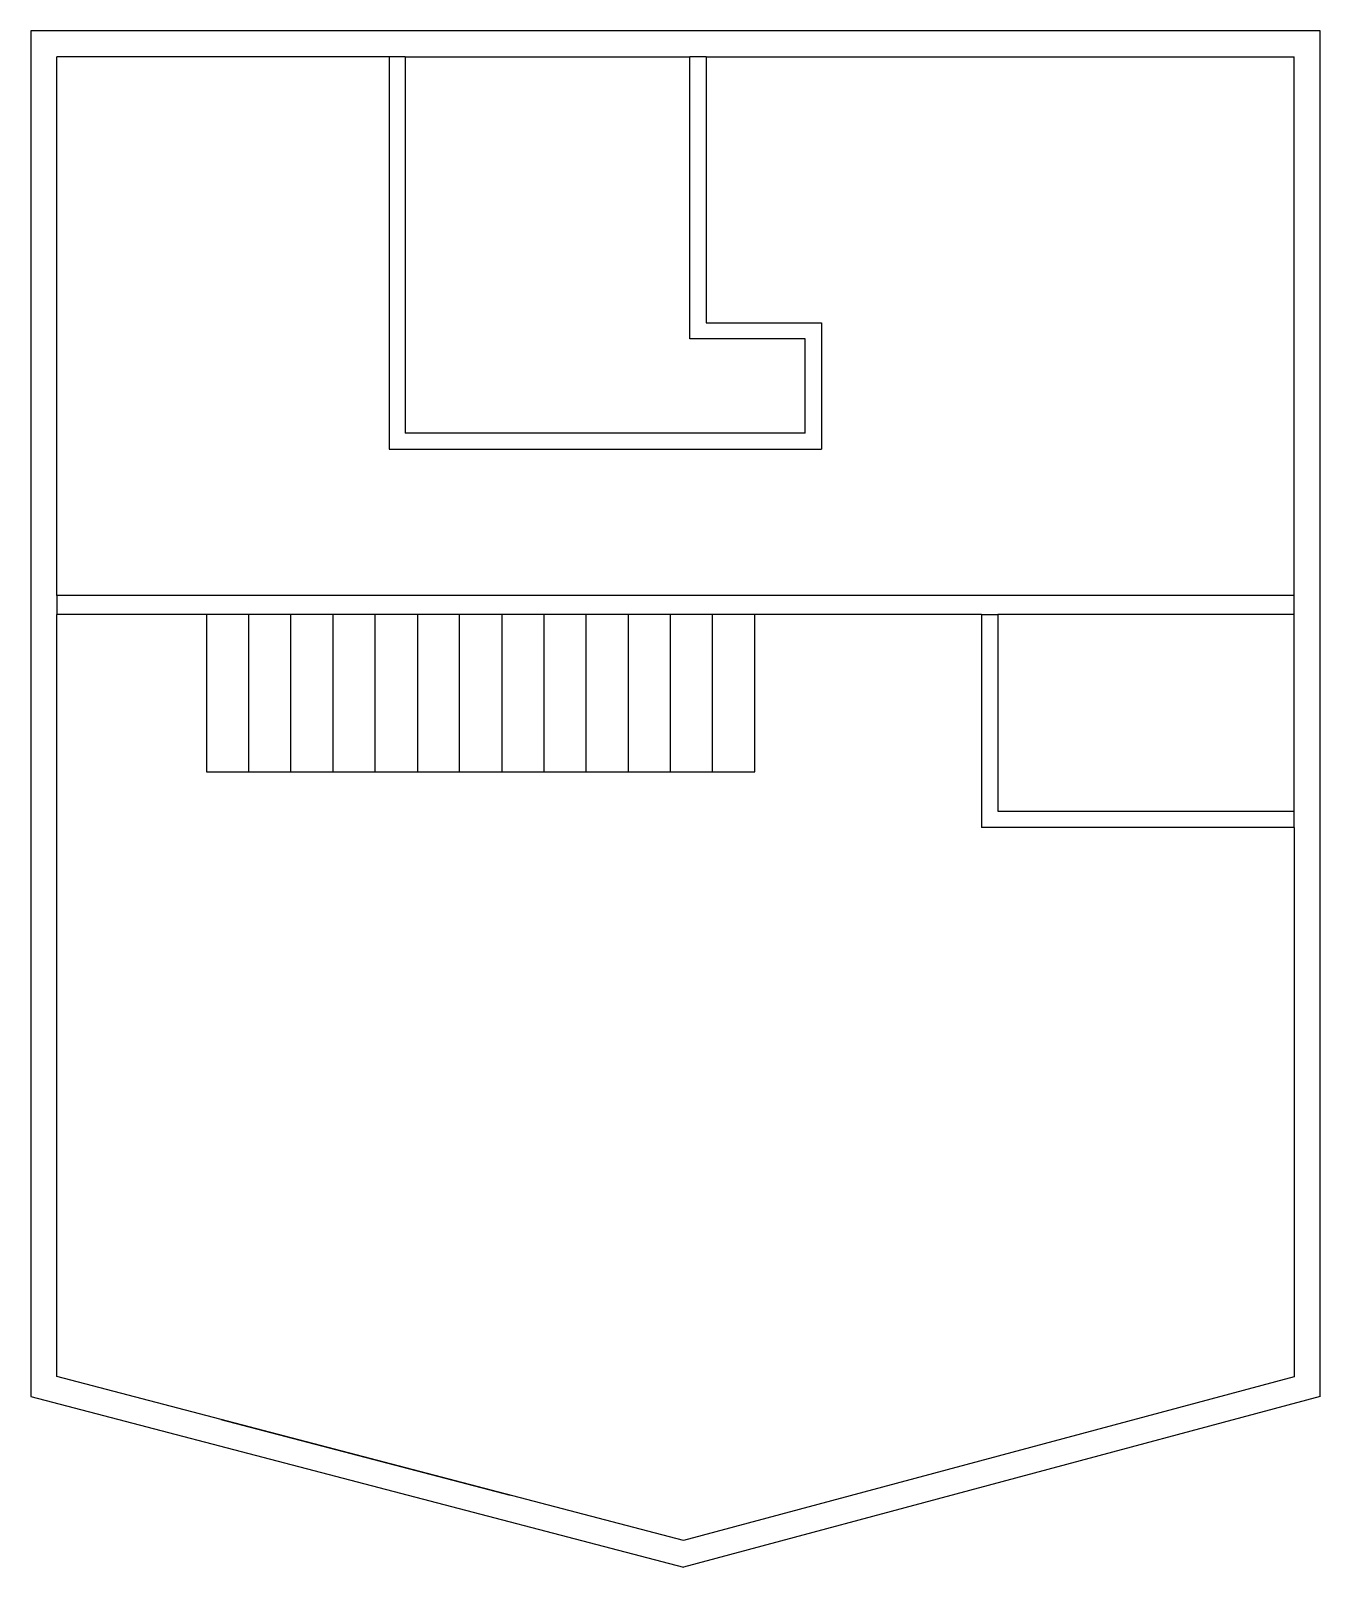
# Model space of a CAD drawing. Extents: x -3.56 to 4.38, y -4.69 to 4.78.
import ezdxf

# ---------------------------------------------------------------- set-up
doc = ezdxf.new("R2010")
doc.units = 0
doc.header["$MEASUREMENT"] = 0
doc.layers.get('0').update_dxf_attribs({"linetype": 'CONTINUOUS'})

msp = doc.modelspace()

# ---------------------------------------------------------------- linework, layer by layer
for p, q in [((-3.565, 4.7795), (-3.565, -3.64)), ((4.3846, 4.7795), (-3.565, 4.7795)), ((4.3846, -3.64), (4.3846, 4.7795)), ((-1.3556, 4.6195), (-3.405, 4.6195)), ((-3.405, 1.2974), (-3.405, 4.6195)), ((-1.3556, 4.6195), (-1.3556, 2.1997)), ((-1.2557, 4.6195), (-1.3556, 4.6195)), ((-1.2557, 4.6195), (-1.2557, 2.2997)), ((-1.2557, 4.6195), (0.499, 4.6195)), ((0.499, 2.8796), (0.499, 4.6195)), ((0.599, 4.6195), (0.499, 4.6195)), ((0.599, 4.6195), (0.599, 2.9796)), ((0.599, 4.6195), (4.2246, 4.6195)), ((4.2246, 1.2974), (4.2246, 4.6195)), ((0.599, 2.9796), (1.3089, 2.9796)), ((1.3089, 2.9796), (1.3089, 2.1997)), ((1.2089, 2.8796), (0.499, 2.8796)), ((1.2089, 2.2997), (1.2089, 2.8796)), ((1.2089, 2.2997), (-1.2557, 2.2997)), ((-1.3556, 2.1997), (1.3089, 2.1997)), ((-3.405, 1.2974), (-3.405, 1.1803)), ((4.2246, 1.2974), (-3.405, 1.2974)), ((4.2246, 1.1803), (4.2246, 1.2974)), ((-2.4813, 1.1803), (-3.405, 1.1803)), ((-3.405, -3.5165), (-3.405, 1.1803)), ((-2.2213, 1.1803), (-2.4813, 1.1803)), ((-2.4813, 1.1803), (-2.4813, 0.2104)), ((-2.2213, 0.2104), (-2.2213, 1.1803)), ((-1.9613, 1.1803), (-2.2213, 1.1803)), ((-1.9613, 0.2104), (-1.9613, 1.1803)), ((-1.7013, 1.1803), (-1.9613, 1.1803)), ((-1.7013, 0.2104), (-1.7013, 1.1803)), ((-1.4413, 1.1803), (-1.7013, 1.1803)), ((-1.4413, 0.2104), (-1.4413, 1.1803)), ((-1.1814, 1.1803), (-1.4413, 1.1803)), ((-0.9214, 1.1803), (-1.1814, 1.1803)), ((-1.1814, 1.1803), (-1.1814, 0.2104)), ((-0.9214, 0.2104), (-0.9214, 1.1803)), ((-0.6614, 1.1803), (-0.9214, 1.1803)), ((-0.4014, 1.1803), (-0.6614, 1.1803)), ((-0.6614, 1.1803), (-0.6614, 0.2104)), ((-0.1414, 1.1803), (-0.4014, 1.1803)), ((-0.4014, 1.1803), (-0.4014, 0.2104)), ((-0.1414, 0.2104), (-0.1414, 1.1803)), ((0.1186, 1.1803), (-0.1414, 1.1803)), ((0.3785, 1.1803), (0.1186, 1.1803)), ((0.1186, 1.1803), (0.1186, 0.2104)), ((0.3785, 0.2104), (0.3785, 1.1803)), ((0.6385, 1.1803), (0.3785, 1.1803)), ((0.6385, 0.2104), (0.6385, 1.1803)), ((0.8985, 1.1803), (0.6385, 1.1803)), ((0.8985, 0.2104), (0.8985, 1.1803)), ((2.2967, 1.1803), (0.8985, 1.1803)), ((2.2967, 1.1803), (2.3967, 1.1803)), ((2.2967, 1.1803), (2.2967, -0.1325)), ((4.2246, 1.1803), (2.3967, 1.1803)), ((2.3967, 1.1803), (2.3967, -0.0325)), ((4.2246, -0.0325), (4.2246, 1.1803)), ((4.2246, 0.0598), (4.2246, 0.9597)), ((-2.4813, 0.2104), (-2.2213, 0.2104)), ((-2.2213, 0.2104), (-1.9613, 0.2104)), ((-1.9613, 0.2104), (-1.7013, 0.2104)), ((-1.7013, 0.2104), (-1.4413, 0.2104)), ((-1.4413, 0.2104), (-1.1814, 0.2104)), ((-1.1814, 0.2104), (-0.9214, 0.2104)), ((-0.9214, 0.2104), (-0.6614, 0.2104)), ((-0.6614, 0.2104), (-0.4014, 0.2104)), ((-0.4014, 0.2104), (-0.1414, 0.2104)), ((-0.1414, 0.2104), (0.1186, 0.2104)), ((0.1186, 0.2104), (0.3785, 0.2104)), ((0.3785, 0.2104), (0.6385, 0.2104)), ((0.6385, 0.2104), (0.8985, 0.2104)), ((2.3967, -0.0325), (4.2246, -0.0325)), ((4.2246, -0.1325), (4.2246, -0.0325)), ((4.2246, -0.1325), (2.2967, -0.1325)), ((4.2246, -0.1325), (4.2246, -3.5177)), ((0.4586, -4.527), (-3.405, -3.5165)), ((4.2246, -3.5177), (0.4586, -4.527)), ((-3.565, -3.64), (0.4594, -4.6926)), ((4.3846, -3.64), (0.4594, -4.6926)), ((-2.3929, -3.7812), (-0.6084, -4.2479))]:
    msp.add_line(p, q)

doc.saveas('drawing.dxf')
